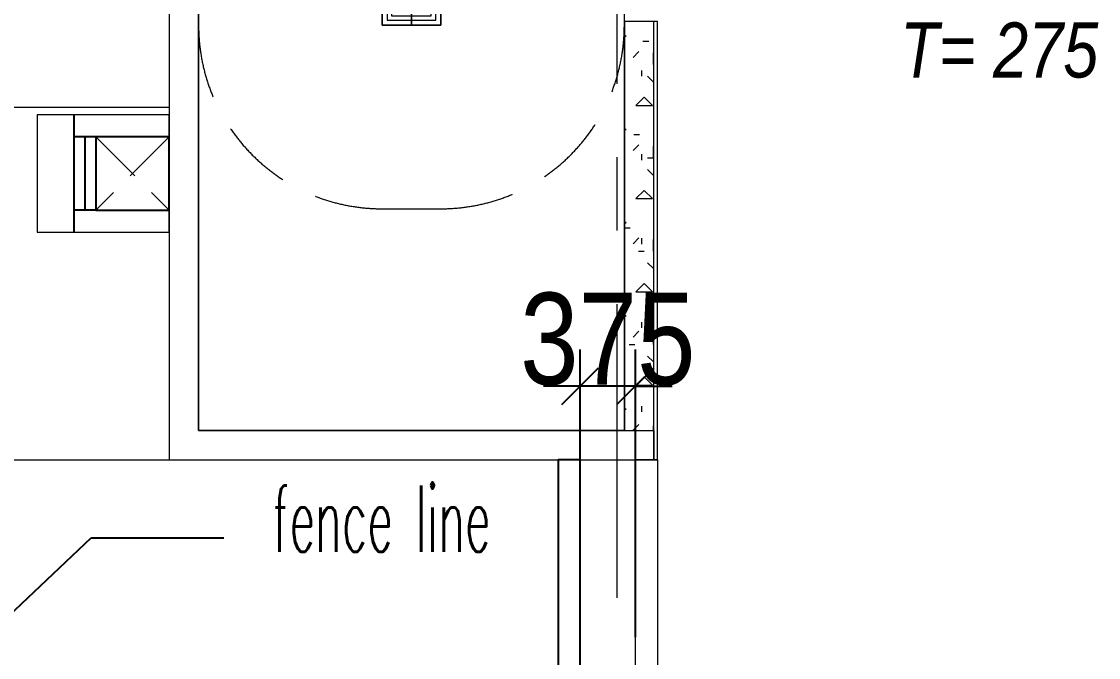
# Model space of a CAD drawing. Header units: millimetres. Extents: x -177800 to -26107, y -132450 to -18386.
# Drawn here: x -45874 to -38539, y -66108 to -61777 of the extents above; entities that cross this region are included whole.
import ezdxf

# ---------------------------------------------------------------- set-up
doc = ezdxf.new("R2010")
doc.units = ezdxf.units.MM
for name, pattern in [('IDA - Grid Line', [3500, 2000, -500, 500, -500]), ('IDA - Hidden 065', [537.5, 375, -162.5]), ('IDA - Hidden 2-1', [750, 500, -250])]:
    doc.linetypes.add(name, pattern=pattern)
doc.layers.add('A-_ANOT----_D', color=7, linetype='Continuous', lineweight=9)
doc.layers.add('S-_STRC----_A-1', color=7, linetype='Continuous', lineweight=9)
for name, color, linetype, lineweight, true_color in [('A-_DETA----_E-4', 6, 'IDA - Hidden 065', 9, 0xff00ff), ('A-_DETA----_ED', 6, 'Continuous', 9, 0xff00ff), ('A-_DETA----_ED-2', 6, 'IDA - Hidden 2-1', 9, 0xff00ff), ('A-_FLOR----_E', 6, 'Continuous', 9, 0xff00ff), ('A-_HANR----_E1-1', 1, 'Continuous', 9, 0xff0000), ('A-_HANR----_E3', 6, 'Continuous', 9, 0xff00ff), ('A-_WALL----_E', 6, 'Continuous', 9, 0xff00ff), ('A-_WALL----_E-1', 6, 'Continuous', 18, 0xff00ff), ('A-_WALL----_H-2', 9, 'Continuous', 9, 0x808080), ('A-_WALLPRTN_E-1', 6, 'Continuous', 18, 0xff00ff), ('S-_ANOTGRID_E-1', 9, 'IDA - Grid Line', 9, 0x808080), ('S-_STRC----_E', 6, 'Continuous', 9, 0xff00ff)]:
    doc.layers.add(name, color=color, linetype=linetype, lineweight=lineweight, true_color=true_color)
doc.layers.add('M-_SANITEXT', color=160, linetype='Continuous')
doc.styles.add('Arial Narrow', font='ARIALN.TTF', dxfattribs={"height": 625})
doc.styles.add('Arial Narrow_I_1', font='ARIALNI.TTF', dxfattribs={"height": 375})
doc.styles.add('ROMANS', font='romans.shx', dxfattribs={"width": 0.8})
doc.styles.add('S250', font='romans.shx', dxfattribs={"width": 0.5, "height": 250})
doc.dimstyles.new('IDA_-_Arial_-_2_5mm_-_Black_-_Diagonal', dxfattribs={"dimscale": 304.8, "dimtxt": 639.644359, "dimasz": 0.82021, "dimexe": 0.82021, "dimexo": 0.410105, "dimgap": 0, "dimtad": 1, "dimdec": 0, "dimzin": 0, "dimdsep": 46, "dimtxsty": 'Arial Narrow', "dimblk1": 'OBLIQUE', "dimblk2": 'OBLIQUE', "dimsah": 1, "dimcen": 0.09, "dimdle": 0.82021, "dimadec": 6, "dimazin": 0, "dimtfac": 1, "dimtdec": 4, "dimtix": 1, "dimtmove": 0, "dimatfit": 3, "dimfxl": 1, "dimtvp": 1, "dimtolj": 1, "dimtzin": 0, "dimarcsym": 2})
doc.dimstyles.new('STANDARD$7', dxfattribs={"dimscale": 500, "dimtxt": 3, "dimasz": 2, "dimexe": 3, "dimexo": 2, "dimgap": 2, "dimtad": 0, "dimdec": 1, "dimzin": 15, "dimdsep": 46, "dimtxsty": 'ROMANS', "dimcen": 2, "dimdle": 3, "dimclrd": 256, "dimclre": 256, "dimclrt": 6, "dimadec": 0, "dimazin": 0, "dimtfac": 1, "dimtdec": 1, "dimtix": 1, "dimtmove": 2, "dimatfit": 3, "dimfxl": 1, "dimtolj": 1, "dimtzin": 15, "dimarcsym": 0})

# ---------------------------------------------------------------- blocks, each defined once
blk = doc.blocks.new('Railing - Railing-3066434-BLK 2 LOWER ROOF PLAN')
at = {"layer": 'A-_HANR----_E3'}
for p, q in [((12820.7, -15849.7), (12420.7, -15849.7)), ((12820.7, -16224.7), (12820.7, -15849.7)), ((12420.7, -15949.7), (12420.7, -18699.7)), ((12455.7, -15949.7), (12455.7, -18699.7)), ((12455.7, -15949.7), (12455.7, -18699.7)), ((12485.7, -15949.7), (12485.7, -18699.7)), ((12485.7, -15949.7), (12485.7, -18699.7)), ((12520.7, -15949.7), (12520.7, -18699.7)), ((12718.2, -15949.7), (12520.7, -15949.7)), ((12720.7, -16224.7), (12720.7, -15949.7)), ((12720.7, -18699.7), (12720.7, -16224.7)), ((12820.7, -18699.7), (12820.7, -16224.7)), ((12420.7, -18699.7), (12420.7, -19074.7)), ((12455.7, -18699.7), (12455.7, -19039.7)), ((12455.7, -18699.7), (12455.7, -19039.7)), ((12485.7, -18699.7), (12485.7, -19009.7)), ((12485.7, -18699.7), (12485.7, -19009.7)), ((12520.7, -18699.7), (12520.7, -18974.7)), ((12620.7, -18699.7), (12720.7, -18699.7)), ((12620.7, -18799.7), (12620.7, -18699.7)), ((12820.7, -18799.7), (12820.7, -18699.7)), ((12620.7, -18734.7), (12718.2, -18734.7)), ((12620.7, -18764.7), (12620.7, -18734.7)), ((12620.7, -18734.7), (12718.2, -18734.7)), ((12620.7, -18764.7), (12620.7, -18734.7)), ((12620.7, -18764.7), (12718.2, -18764.7)), ((12620.7, -18764.7), (12718.2, -18764.7)), ((12620.7, -18799.7), (12718.2, -18799.7)), ((12520.7, -18974.7), (12620.7, -18974.7)), ((12620.7, -18974.7), (12620.7, -19074.7)), ((12455.7, -19039.7), (12620.7, -19039.7)), ((12455.7, -19039.7), (12620.7, -19039.7)), ((12485.7, -19009.7), (12620.7, -19009.7)), ((12485.7, -19009.7), (12620.7, -19009.7)), ((12620.7, -19009.7), (12620.7, -19039.7)), ((12620.7, -19009.7), (12620.7, -19039.7)), ((12420.7, -19074.7), (12620.7, -19074.7))]:
    blk.add_line(p, q, dxfattribs=at)
blk = doc.blocks.new('Railing - Railing-3066436-BLK 2 LOWER ROOF PLAN')
at = {"layer": 'A-_HANR----_E3'}
for p, q in [((11170.7, -15949.7), (11170.7, -15849.7)), ((12820.7, -15849.7), (11170.7, -15849.7)), ((11170.7, -15914.7), (11170.7, -15884.7)), ((11170.7, -15914.7), (11170.7, -15884.7)), ((12820.7, -16224.7), (12820.7, -15849.7)), ((12720.7, -15949.7), (11170.7, -15949.7)), ((12720.7, -16224.7), (12720.7, -15949.7)), ((12720.7, -18699.7), (12720.7, -16224.7)), ((12820.7, -18699.7), (12820.7, -16224.7)), ((12755.7, -18699.7), (12755.7, -18070.6)), ((12755.7, -18699.7), (12755.7, -18070.6)), ((12785.7, -18699.7), (12785.7, -18070.6)), ((12785.7, -18699.7), (12785.7, -18070.6)), ((12720.7, -18974.7), (12720.7, -18699.7)), ((12755.7, -19009.7), (12755.7, -18699.7)), ((12755.7, -19009.7), (12755.7, -18699.7)), ((12785.7, -19039.7), (12785.7, -18699.7)), ((12785.7, -19039.7), (12785.7, -18699.7)), ((12820.7, -19074.7), (12820.7, -18699.7)), ((12620.7, -18974.7), (12720.7, -18974.7)), ((12620.7, -19074.7), (12620.7, -18974.7)), ((12620.7, -19009.7), (12755.7, -19009.7)), ((12620.7, -19039.7), (12620.7, -19009.7)), ((12620.7, -19009.7), (12755.7, -19009.7)), ((12620.7, -19039.7), (12620.7, -19009.7)), ((12620.7, -19039.7), (12785.7, -19039.7)), ((12620.7, -19039.7), (12785.7, -19039.7)), ((12620.7, -19074.7), (12820.7, -19074.7))]:
    blk.add_line(p, q, dxfattribs=at)
blk = doc.blocks.new('IDA - Stair Turning Space - 1250-2832024-BLK 2 LOWER ROOF PLAN')
at = {"layer": 'A-_DETA----_ED-2'}
blk.add_line((0, -1250), (400, -1250), dxfattribs=at)
for centre, start, end in [((0, 0), 180, 270), ((400, 0), 270, 360)]:
    blk.add_arc(centre, 1250, start, end, dxfattribs=at)
blk = doc.blocks.new('_Oblique')
at = {"color": 0, "linetype": 'ByBlock', "lineweight": -2}
blk.add_line((-0.5, -0.5), (0.5, 0.5), dxfattribs=at)
blk = doc.blocks.new('*D234')
at = {"layer": 'A-_ANOT----_D', "color": 0, "lineweight": -2, "transparency": 16777216}
for p, q in [((-42068.5, -65969.9), (-42068.5, -64010.4)), ((-41693.5, -65969.9), (-41693.5, -64010.4)), ((-42068.5, -64260.4), (-42318.5, -64260.4)), ((-41693.5, -64260.4), (-42068.5, -64260.4)), ((-41693.5, -64260.4), (-41443.5, -64260.4))]:
    blk.add_line(p, q, dxfattribs=at)
at = {"layer": 'Defpoints', "color": 0, "transparency": 16777216}
for p in [(-42068.5, -64260.4), (-42068.5, -66094.9), (-41693.5, -66094.9)]:
    blk.add_point(p, dxfattribs=at)
at = {"layer": 'A-_ANOT----_D', "color": 0, "lineweight": -2, "transparency": 16777216, "xscale": 250, "yscale": 250, "zscale": 250}
blk.add_blockref('_Oblique', (-42068.5, -64260.4), dxfattribs=at)
at = {"layer": 'A-_ANOT----_D', "color": 0, "lineweight": -2, "transparency": 16777216, "xscale": 250, "yscale": 250, "zscale": 250, "rotation": 180}
blk.add_blockref('_Oblique', (-41693.5, -64260.4), dxfattribs=at)
at = {"layer": 'A-_ANOT----_D', "color": 0, "transparency": 16777216, "insert": (-41881, -63941.3), "char_height": 625, "attachment_point": 5, "style": 'Arial Narrow'}
blk.add_mtext('\\A1;375', dxfattribs=at)

msp = doc.modelspace()

# ---------------------------------------------------------------- hatches: boundary and pattern name
at = {"layer": 'A-_WALL----_H-2'}
h = msp.add_hatch(dxfattribs=at)
h.set_pattern_fill('FP_3', color=256, style=0, pattern_type=2)
h.set_pattern_definition([(0, (75467.9, 2e-11), (635, 635), [79.375, -555.625]), (90, (75467.9, 2e-11), (-635, 635), [79.375, -555.625]), (135, (75547.25, 2e-11), (-635.0003, 0), [112.253, -785.772]), (0, (75547.25, 357.2), (635, 635), [79.375, -555.625]), (45, (75586.94, 317.5), (0, 635.0003), [56.127, -841.899]), (135, (75586.94, 317.5), (-635.0003, 0), [56.127, -841.899]), (0, (75785.4, 515.94), (635, 635), [112.253, -522.747]), (45, (75785.38, 515.94), (0, 635.0003), [79.375, -818.651]), (135, (75897.63, 515.94), (-635.0003, 0), [79.375, -818.651]), (90, (75904.44, 158.75), (-635, 635), [79.375, -555.625]), (45, (75904.44, 158.75), (0, 635.0003), [56.127, -841.899]), (135, (75944.13, 198.44), (-635.0003, 0), [56.127, -841.899]), (0, (75547.25, 158.75), (635, 635), [39.687, -531.812]), (0, (76023.5, 317.5), (635, 635), [39.687, -531.812]), (90, (75825.06, 396.9), (-635, 635), [39.687, -531.812]), (135, (75904.44, 39.7), (-635.0003, 0), [56.127, -841.899]), (135, (75626.63, 476.25), (-635.0003, 0), [56.127, -841.899]), (45, (75765.53, 208.36), (0, 635.0003), [56.127, -841.899]), (90, (75686.16, 79.4), (-635, 635), [9.922, -625.078]), (90, (75715.9, 347.27), (-635, 635), [9.922, -625.078]), (90, (76013.6, 456.4), (-635, 635), [9.922, -625.078]), (90, (76023.5, 119.06), (-635, 635), [9.922, -625.078])])
h.paths.add_polyline_path([(-41568.5, -64562.4), (-41568.5, -61777.4), (-41768.5, -61777.4), (-41768.5, -64562.4)])

# ---------------------------------------------------------------- linework, layer by layer
for p, q in [((-45368.5, -62562.4), (-45518.5, -62562.4)), ((-45443.5, -62562.4), (-45443.5, -63062.4)), ((-45368.5, -63062.4), (-45518.5, -63062.4))]:
    msp.add_line(p, q)
at = {"color": 8}
msp.add_lwpolyline([(-45518.5, -62412.4), (-45518.5, -63212.4)], dxfattribs=at)
msp.add_lwpolyline([(-45368.5, -63062.4), (-44868.5, -63062.4), (-44868.5, -62562.4), (-45368.5, -62562.4)], close=True, dxfattribs=at)
at = {"color": 5}
msp.add_lwpolyline([(-42218.5, -91942.4), (-42068.5, -91942.4), (-42068.5, -64762.4), (-42218.5, -64762.4)], close=True, dxfattribs=at)
at = {"layer": 'A-_DETA----_E-4', "color": 8}
msp.add_line((-44868.5, -62562.4), (-45368.5, -63062.4), dxfattribs=at)
msp.add_lwpolyline([(-45368.5, -62562.4), (-44868.5, -63062.4)], dxfattribs=at)
at = {"layer": 'A-_FLOR----_E'}
msp.add_line((-41568.5, -64762.4), (-41568.5, -64562.4), dxfattribs=at)
at = {"layer": 'A-_WALL----_E'}
for p, q in [((-41568.5, -64562.4), (-41568.5, -61777.4)), ((-41768.5, -64562.4), (-41568.5, -64562.4)), ((-41568.5, -64562.4), (-41568.5, -64762.4)), ((-41693.5, -67427.4), (-41693.5, -64762.4)), ((-41543.5, -64762.4), (-41693.5, -64762.4)), ((-41543.5, -64762.4), (-41543.5, -67277.4))]:
    msp.add_line(p, q, dxfattribs=at)
at = {"layer": 'A-_WALL----_E-1'}
for p, q in [((-41768.5, -61777.4), (-41768.5, -64562.4)), ((-41543.5, -61777.4), (-41768.5, -61777.4)), ((-41543.5, -64562.4), (-41543.5, -61777.4))]:
    msp.add_line(p, q, dxfattribs=at)
at = {"layer": 'A-_WALLPRTN_E-1'}
for p, q in [((-44868.5, -58577.4), (-44868.5, -64762.4)), ((-44668.5, -62362.4), (-44668.5, -58577.4)), ((-44868.5, -62362.4), (-47468.5, -62362.4)), ((-44668.5, -62562.4), (-44668.5, -62362.4)), ((-44668.5, -64562.4), (-44668.5, -62562.4)), ((-44593.5, -64562.4), (-44668.5, -64562.4)), ((-43493.5, -64562.4), (-44593.5, -64562.4)), ((-41768.5, -64562.4), (-43493.5, -64562.4)), ((-41543.5, -64762.4), (-41543.5, -64562.4)), ((-47468.5, -64762.4), (-44593.5, -64762.4)), ((-44593.5, -64762.4), (-43493.5, -64762.4)), ((-43493.5, -64762.4), (-41568.5, -64762.4)), ((-41568.5, -64762.4), (-41543.5, -64762.4))]:
    msp.add_line(p, q, dxfattribs=at)
msp.add_lwpolyline([(-45768.5, -63212.4), (-44868.5, -63212.4), (-44868.5, -62412.4), (-45768.5, -62412.4)], close=True, dxfattribs=at)
at = {"layer": 'Defpoints'}
msp.add_lwpolyline([(-44868.5, -62812.4), (-44868.5, -62562.4), (-45204.9, -62562.4)], dxfattribs=at)
at = {"layer": 'S-_ANOTGRID_E-1'}
msp.add_line((-41818.5, -35701.2), (-41818.5, -122559.3), dxfattribs=at)
at = {"layer": 'S-_STRC----_E'}
for p, q in [((-43018.5, -61152.4), (-43018.5, -61802.4)), ((-41768.5, -64562.4), (-41768.5, -61152.4)), ((-44668.5, -61427.4), (-44668.5, -64562.4)), ((-43418.5, -61802.4), (-43418.5, -61427.4)), ((-43018.5, -61802.4), (-43418.5, -61802.4)), ((-44668.5, -64562.4), (-41768.5, -64562.4))]:
    msp.add_line(p, q, dxfattribs=at)

# ---------------------------------------------------------------- block references
at = {"layer": 'A-_DETA----_ED'}
msp.add_blockref('IDA - Stair Turning Space - 1250-2832024-BLK 2 LOWER ROOF PLAN', (-43418.5, -61802.4), dxfattribs=at)
at = {"layer": 'A-_HANR----_E1-1'}
for name in ['Railing - Railing-3066436-BLK 2 LOWER ROOF PLAN', 'Railing - Railing-3066434-BLK 2 LOWER ROOF PLAN']:
    msp.add_blockref(name, (-55839.2, -42727.7), dxfattribs=at)

# ---------------------------------------------------------------- texts
at = {"layer": 'M-_SANITEXT', "insert": (-42679.9, -64937.7), "char_height": 450, "width": 6933.43, "attachment_point": 3, "style": 'S250'}
msp.add_mtext('{\\Fsimplex|c0;fence line}', dxfattribs=at)
at = {"layer": 'S-_STRC----_A-1', "style": 'Arial Narrow_I_1'}
msp.add_text('T= 275', height=375, dxfattribs=at).set_placement((-39889.6, -62158.7))

# ---------------------------------------------------------------- dimensions: what is measured, and where the dimension line sits
at = {"layer": 'A-_ANOT----_D'}
dim = msp.add_linear_dim(base=(-42068.5, -64260.4), p1=(-41693.5, -66094.9), p2=(-42068.5, -66094.9), dimstyle='IDA_-_Arial_-_2_5mm_-_Black_-_Diagonal', override={"dimpost": '<>', "dimfxl": 7200}, dxfattribs=at)
dim.commit()
dim.dimension.update_dxf_attribs({"geometry": '*D234', "text_midpoint": (-41881, -63941.3)})

# ---------------------------------------------------------------- leaders
at = {"layer": 'M-_SANITEXT', "color": 7}
msp.add_leader([(-47586.4, -67362.1), (-45401.2, -65294), (-44497, -65294)], dimstyle='STANDARD$7', override={"dimscale": 1, "dimtxt": 0.18, "dimasz": 200, "dimexe": 0.18, "dimexo": 0.0625, "dimgap": 0.09, "dimtih": 1, "dimtoh": 1, "dimdec": 4, "dimzin": 0, "dimtxsty": 'Standard', "dimcen": 0.09, "dimdle": 0, "dimclrd": 0, "dimclre": 0, "dimclrt": 0, "dimtdec": 4, "dimtix": 0, "dimtofl": 0, "dimtmove": 0, "dimldrblk": 'Open30', "dimtzin": 0}, dxfattribs=at)

doc.saveas('drawing.dxf')
